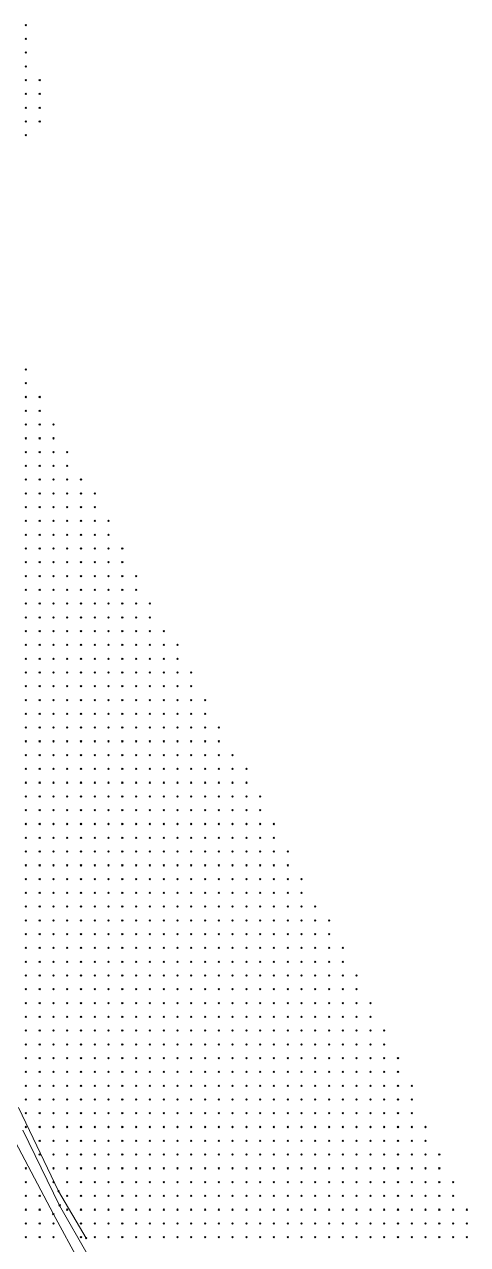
# Model space of a CAD drawing. Header units: metres. Extents: x 441556 to 446409, y 432338 to 461058.
# Drawn here: x 443294.4 to 443390.8, y 448940.2 to 449205.9 of the extents above; entities that cross this region are included whole.
import ezdxf

# ---------------------------------------------------------------- set-up
doc = ezdxf.new("R2010")
doc.units = ezdxf.units.M
doc.header["$MEASUREMENT"] = 0
doc.header["$PDMODE"] = 35
doc.header["$PDSIZE"] = 0.15
for name, color, linetype, lineweight in [('DTM-BRE-RevN_GRP_DRUM PAMANT', 2, 'Continuous', 0), ('DTM-BRE-RevN_GRP_TALUZ SUS', 2, 'Continuous', 0), ('DTM-NOK-RevN_LIDAR_co_lidar', 91, 'Continuous', 0), ('DTM-NOK-RevN_RTK', 32, 'Continuous', 0)]:
    doc.layers.add(name, color=color, linetype=linetype, lineweight=lineweight)

msp = doc.modelspace()

# ---------------------------------------------------------------- linework, layer by layer
at = {"layer": 'DTM-BRE-RevN_GRP_DRUM PAMANT'}
for p, q in [((443294.078, 448965.096, 347.951), (443302.067, 448948.756, 347.869)), ((443300.695, 448946.836, 347.873), (443291.698, 448963.915, 348.106)), ((443306.468, 448936.258, 348.043), (443300.695, 448946.836, 347.873)), ((443302.067, 448948.756, 347.869), (443308.352, 448937.703, 347.864))]:
    msp.add_line(p, q, dxfattribs=at)
at = {"layer": 'DTM-BRE-RevN_GRP_TALUZ SUS'}
for p, q in [((443301.819, 448951.87, 350.402), (443293.094, 448970.094, 349.927)), ((443307.842, 448941.602, 350.16), (443301.819, 448951.87, 350.402))]:
    msp.add_line(p, q, dxfattribs=at)
at = {"layer": 'DTM-NOK-RevN_LIDAR_co_lidar'}
for p in [(443294.717, 449205.759, 377.382), (443294.717, 449202.76, 379.271), (443294.717, 449199.76, 381.261), (443294.717, 449196.761, 383.782), (443294.717, 449193.762, 386.873), (443297.716, 449193.762, 387.58), (443294.717, 449190.762, 389.693), (443297.716, 449190.762, 390.347), (443294.717, 449187.763, 392.612), (443297.716, 449187.763, 393.166), (443294.717, 449184.764, 395.976), (443297.716, 449184.764, 396.374), (443294.717, 449181.764, 398.621), (443294.717, 449130.776, 421.782), (443294.717, 449127.776, 419.679), (443294.717, 449124.777, 417.792), (443297.716, 449124.777, 419.765), (443294.717, 449121.778, 415.909), (443297.716, 449121.778, 417.881), (443294.717, 449118.778, 413.957), (443297.716, 449118.778, 415.945), (443300.716, 449118.778, 418.058), (443294.717, 449115.779, 411.936), (443297.716, 449115.779, 414.282), (443300.716, 449115.779, 416.708), (443294.717, 449112.779, 410.669), (443297.716, 449112.779, 413.367), (443300.716, 449112.779, 416.229), (443303.715, 449112.779, 419.238), (443294.717, 449109.78, 410.133), (443297.716, 449109.78, 413.645), (443300.716, 449109.78, 416.385), (443303.715, 449109.78, 418.906), (443294.717, 449106.781, 409.823), (443297.716, 449106.781, 412.918), (443300.716, 449106.781, 415.386), (443303.715, 449106.781, 417.757), (443306.714, 449106.781, 420.364), (443294.717, 449103.781, 408.797), (443297.716, 449103.781, 411.475), (443300.716, 449103.781, 413.682), (443303.715, 449103.781, 415.871), (443306.714, 449103.781, 418.731), (443309.714, 449103.781, 421.87), (443294.717, 449100.782, 406.996), (443297.716, 449100.782, 409.751), (443300.716, 449100.782, 411.988), (443303.715, 449100.782, 414.131), (443306.714, 449100.782, 416.967), (443309.714, 449100.782, 420.462), (443294.717, 449097.783, 405.265), (443297.716, 449097.783, 407.884), (443300.716, 449097.783, 409.92), (443303.715, 449097.783, 412.317), (443306.714, 449097.783, 415.635), (443309.714, 449097.783, 418.97), (443312.713, 449097.783, 422.167), (443294.717, 449094.783, 403.474), (443297.716, 449094.783, 405.855), (443300.716, 449094.783, 408.127), (443303.715, 449094.783, 410.51), (443306.714, 449094.783, 413.572), (443309.714, 449094.783, 416.919), (443312.713, 449094.783, 420.691), (443294.717, 449091.784, 401.711), (443297.716, 449091.784, 403.956), (443300.716, 449091.784, 406.176), (443303.715, 449091.784, 408.909), (443306.714, 449091.784, 411.726), (443309.714, 449091.784, 414.809), (443312.713, 449091.784, 418.092), (443315.712, 449091.784, 421.4), (443294.717, 449088.785, 400.434), (443297.716, 449088.785, 402.773), (443300.716, 449088.785, 405.091), (443303.715, 449088.785, 407.58), (443306.714, 449088.785, 410.506), (443309.714, 449088.785, 413.214), (443312.713, 449088.785, 416.328), (443315.712, 449088.785, 420.097), (443294.717, 449085.785, 398.985), (443297.716, 449085.785, 401.324), (443300.716, 449085.785, 403.892), (443303.715, 449085.785, 406.308), (443306.714, 449085.785, 409.123), (443309.714, 449085.785, 412.049), (443312.713, 449085.785, 415.514), (443315.712, 449085.785, 418.91), (443318.712, 449085.785, 423.126), (443294.717, 449082.786, 397.677), (443297.716, 449082.786, 399.988), (443300.716, 449082.786, 402.582), (443303.715, 449082.786, 405.204), (443306.714, 449082.786, 408.014), (443309.714, 449082.786, 411.14), (443312.713, 449082.786, 414.543), (443315.712, 449082.786, 417.792), (443318.712, 449082.786, 421.658), (443294.717, 449079.787, 396.505), (443297.716, 449079.787, 398.788), (443300.716, 449079.787, 401.349), (443303.715, 449079.787, 404.399), (443306.714, 449079.787, 407.449), (443309.714, 449079.787, 410.404), (443312.713, 449079.787, 413.625), (443315.712, 449079.787, 416.737), (443318.712, 449079.787, 420.095), (443321.711, 449079.787, 422.465), (443294.717, 449076.787, 395.462), (443297.716, 449076.787, 397.771), (443300.716, 449076.787, 400.501), (443303.715, 449076.787, 403.85), (443306.714, 449076.787, 406.994), (443309.714, 449076.787, 409.822), (443312.713, 449076.787, 412.936), (443315.712, 449076.787, 415.721), (443318.712, 449076.787, 418.401), (443321.711, 449076.787, 420.482), (443294.717, 449073.788, 394.607), (443297.716, 449073.788, 396.871), (443300.716, 449073.788, 399.746), (443303.715, 449073.788, 403.136), (443306.714, 449073.788, 406.369), (443309.714, 449073.788, 409.092), (443312.713, 449073.788, 411.896), (443315.712, 449073.788, 414.351), (443318.712, 449073.788, 416.592), (443321.711, 449073.788, 418.872), (443324.71, 449073.788, 421.437), (443294.717, 449070.789, 393.553), (443297.716, 449070.789, 396.035), (443300.716, 449070.789, 398.785), (443303.715, 449070.789, 402.091), (443306.714, 449070.789, 405.3), (443309.714, 449070.789, 407.949), (443312.713, 449070.789, 410.379), (443315.712, 449070.789, 412.641), (443318.712, 449070.789, 415.136), (443321.711, 449070.789, 417.744), (443324.71, 449070.789, 420.329), (443327.71, 449070.789, 422.941), (443294.717, 449067.789, 392.344), (443297.716, 449067.789, 395.106), (443300.716, 449067.789, 397.72), (443303.715, 449067.789, 400.765), (443306.714, 449067.789, 403.645), (443309.714, 449067.789, 406.373), (443312.713, 449067.789, 408.677), (443315.712, 449067.789, 410.999), (443318.712, 449067.789, 413.893), (443321.711, 449067.789, 416.995), (443324.71, 449067.789, 419.455), (443327.71, 449067.789, 421.768), (443294.717, 449064.79, 391.366), (443297.716, 449064.79, 394.025), (443300.716, 449064.79, 396.6), (443303.715, 449064.79, 399.349), (443306.714, 449064.79, 402.009), (443309.714, 449064.79, 404.664), (443312.713, 449064.79, 407.058), (443315.712, 449064.79, 409.77), (443318.712, 449064.79, 412.964), (443321.711, 449064.79, 416.43), (443324.71, 449064.79, 418.701), (443327.71, 449064.79, 420.949), (443330.709, 449064.79, 423.312), (443294.717, 449061.791, 390.404), (443297.716, 449061.791, 393.083), (443300.716, 449061.791, 395.518), (443303.715, 449061.791, 398.249), (443306.714, 449061.791, 400.775), (443309.714, 449061.791, 403.078), (443312.713, 449061.791, 405.755), (443315.712, 449061.791, 409.197), (443318.712, 449061.791, 412.728), (443321.711, 449061.791, 415.379), (443324.71, 449061.791, 417.782), (443327.71, 449061.791, 419.932), (443330.709, 449061.791, 422.355), (443294.717, 449058.791, 389.351), (443297.716, 449058.791, 391.94), (443300.716, 449058.791, 394.348), (443303.715, 449058.791, 397.034), (443306.714, 449058.791, 399.323), (443309.714, 449058.791, 401.429), (443312.713, 449058.791, 404.446), (443315.712, 449058.791, 408.123), (443318.712, 449058.791, 411.688), (443321.711, 449058.791, 414.016), (443324.71, 449058.791, 416.197), (443327.71, 449058.791, 418.324), (443330.709, 449058.791, 420.781), (443333.708, 449058.791, 422.784), (443294.717, 449055.792, 388.273), (443297.716, 449055.792, 390.652), (443300.716, 449055.792, 392.992), (443303.715, 449055.792, 395.401), (443306.714, 449055.792, 397.875), (443309.714, 449055.792, 400.279), (443312.713, 449055.792, 403.014), (443315.712, 449055.792, 405.75), (443318.712, 449055.792, 408.943), (443321.711, 449055.792, 412.162), (443324.71, 449055.792, 414.766), (443327.71, 449055.792, 416.917), (443330.709, 449055.792, 419.332), (443333.708, 449055.792, 421.565), (443294.717, 449052.793, 387.54), (443297.716, 449052.793, 389.744), (443300.716, 449052.793, 391.92), (443303.715, 449052.793, 394.426), (443306.714, 449052.793, 397.133), (443309.714, 449052.793, 399.424), (443312.713, 449052.793, 401.77), (443315.712, 449052.793, 404.493), (443318.712, 449052.793, 407.156), (443321.711, 449052.793, 410.564), (443324.71, 449052.793, 412.838), (443327.71, 449052.793, 415.637), (443330.709, 449052.793, 417.918), (443333.708, 449052.793, 420.18), (443336.708, 449052.793, 422.517), (443294.717, 449049.793, 386.544), (443297.716, 449049.793, 388.364), (443300.716, 449049.793, 390.622), (443303.715, 449049.793, 393.033), (443306.714, 449049.793, 395.419), (443309.714, 449049.793, 397.894), (443312.713, 449049.793, 400.34), (443315.712, 449049.793, 402.858), (443318.712, 449049.793, 405.493), (443321.711, 449049.793, 408.505), (443324.71, 449049.793, 411.332), (443327.71, 449049.793, 414.039), (443330.709, 449049.793, 416.619), (443333.708, 449049.793, 418.906), (443336.708, 449049.793, 420.939), (443294.717, 449046.794, 384.856), (443297.716, 449046.794, 387.184), (443300.716, 449046.794, 389.209), (443303.715, 449046.794, 391.559), (443306.714, 449046.794, 394.238), (443309.714, 449046.794, 396.394), (443312.713, 449046.794, 399.176), (443315.712, 449046.794, 402.052), (443318.712, 449046.794, 404.45), (443321.711, 449046.794, 407.465), (443324.71, 449046.794, 410.385), (443327.71, 449046.794, 412.855), (443330.709, 449046.794, 415.276), (443333.708, 449046.794, 417.34), (443336.708, 449046.794, 419.26), (443339.707, 449046.794, 421.459), (443294.717, 449043.795, 383.548), (443297.716, 449043.795, 385.582), (443300.716, 449043.795, 387.71), (443303.715, 449043.795, 390.052), (443306.714, 449043.795, 392.595), (443309.714, 449043.795, 395.401), (443312.713, 449043.795, 397.875), (443315.712, 449043.795, 400.256), (443318.712, 449043.795, 403.55), (443321.711, 449043.795, 405.745), (443324.71, 449043.795, 408.911), (443327.71, 449043.795, 411.258), (443330.709, 449043.795, 413.666), (443333.708, 449043.795, 415.799), (443336.708, 449043.795, 418.072), (443339.707, 449043.795, 420.364), (443342.706, 449043.795, 422.208), (443294.717, 449040.795, 382.435), (443297.716, 449040.795, 384.397), (443300.716, 449040.795, 386.747), (443303.715, 449040.795, 389.298), (443306.714, 449040.795, 391.74), (443309.714, 449040.795, 394.283), (443312.713, 449040.795, 396.847), (443315.712, 449040.795, 399.263), (443318.712, 449040.795, 401.563), (443321.711, 449040.795, 404.413), (443324.71, 449040.795, 407.184), (443327.71, 449040.795, 409.752), (443330.709, 449040.795, 411.935), (443333.708, 449040.795, 414.082), (443336.708, 449040.795, 416.323), (443339.707, 449040.795, 418.553), (443342.706, 449040.795, 420.492), (443294.717, 449037.796, 381.086), (443297.716, 449037.796, 383.338), (443300.716, 449037.796, 385.945), (443303.715, 449037.796, 388.509), (443306.714, 449037.796, 390.941), (443309.714, 449037.796, 393.216), (443312.713, 449037.796, 395.899), (443315.712, 449037.796, 398.515), (443318.712, 449037.796, 400.942), (443321.711, 449037.796, 403.433), (443324.71, 449037.796, 405.514), (443327.71, 449037.796, 408.202), (443330.709, 449037.796, 410.226), (443333.708, 449037.796, 412.654), (443336.708, 449037.796, 414.744), (443339.707, 449037.796, 416.703), (443342.706, 449037.796, 418.892), (443345.706, 449037.796, 420.917), (443294.717, 449034.797, 380.113), (443297.716, 449034.797, 382.602), (443300.716, 449034.797, 385.298), (443303.715, 449034.797, 388.031), (443306.714, 449034.797, 390.014), (443309.714, 449034.797, 392.633), (443312.713, 449034.797, 394.752), (443315.712, 449034.797, 397.391), (443318.712, 449034.797, 400.061), (443321.711, 449034.797, 402.494), (443324.71, 449034.797, 404.313), (443327.71, 449034.797, 406.784), (443330.709, 449034.797, 408.743), (443333.708, 449034.797, 410.685), (443336.708, 449034.797, 412.814), (443339.707, 449034.797, 415.016), (443342.706, 449034.797, 417.336), (443345.706, 449034.797, 419.601), (443294.717, 449031.797, 379.3), (443297.716, 449031.797, 382.473), (443300.716, 449031.797, 384.819), (443303.715, 449031.797, 387.308), (443306.714, 449031.797, 389.636), (443309.714, 449031.797, 391.852), (443312.713, 449031.797, 393.789), (443315.712, 449031.797, 396.383), (443318.712, 449031.797, 398.828), (443321.711, 449031.797, 401.343), (443324.71, 449031.797, 403.269), (443327.71, 449031.797, 405.156), (443330.709, 449031.797, 406.854), (443333.708, 449031.797, 408.769), (443336.708, 449031.797, 411.273), (443339.707, 449031.797, 413.638), (443342.706, 449031.797, 416.113), (443345.706, 449031.797, 418.496), (443348.705, 449031.797, 420.849), (443294.717, 449028.798, 378.781), (443297.716, 449028.798, 382.13), (443300.716, 449028.798, 384.369), (443303.715, 449028.798, 386.599), (443306.714, 449028.798, 388.649), (443309.714, 449028.798, 390.854), (443312.713, 449028.798, 392.979), (443315.712, 449028.798, 395.486), (443318.712, 449028.798, 397.244), (443321.711, 449028.798, 399.185), (443324.71, 449028.798, 401.709), (443327.71, 449028.798, 403.612), (443330.709, 449028.798, 405.457), (443333.708, 449028.798, 407.285), (443336.708, 449028.798, 409.918), (443339.707, 449028.798, 412.501), (443342.706, 449028.798, 414.945), (443345.706, 449028.798, 417.245), (443348.705, 449028.798, 419.787), (443294.717, 449025.799, 378.224), (443297.716, 449025.799, 381.516), (443300.716, 449025.799, 383.426), (443303.715, 449025.799, 385.2), (443306.714, 449025.799, 387.222), (443309.714, 449025.799, 389.578), (443312.713, 449025.799, 392.045), (443315.712, 449025.799, 394.317), (443318.712, 449025.799, 396.064), (443321.711, 449025.799, 398.163), (443324.71, 449025.799, 400.15), (443327.71, 449025.799, 402.3), (443330.709, 449025.799, 403.851), (443333.708, 449025.799, 406.091), (443336.708, 449025.799, 408.547), (443339.707, 449025.799, 411.129), (443342.706, 449025.799, 413.81), (443345.706, 449025.799, 416.417), (443348.705, 449025.799, 419.168), (443351.704, 449025.799, 421.789), (443294.717, 449022.799, 377.435), (443297.716, 449022.799, 380.151), (443300.716, 449022.799, 381.91), (443303.715, 449022.799, 383.636), (443306.714, 449022.799, 385.588), (443309.714, 449022.799, 387.986), (443312.713, 449022.799, 390.534), (443315.712, 449022.799, 392.519), (443318.712, 449022.799, 394.683), (443321.711, 449022.799, 396.543), (443324.71, 449022.799, 398.698), (443327.71, 449022.799, 400.88), (443330.709, 449022.799, 402.889), (443333.708, 449022.799, 405.17), (443336.708, 449022.799, 407.755), (443339.707, 449022.799, 410.988), (443342.706, 449022.799, 413.845), (443345.706, 449022.799, 416.417), (443348.705, 449022.799, 418.869), (443351.704, 449022.799, 421.065), (443294.717, 449019.8, 375.889), (443297.716, 449019.8, 378.304), (443300.716, 449019.8, 380.119), (443303.715, 449019.8, 381.995), (443306.714, 449019.8, 384.09), (443309.714, 449019.8, 386.576), (443312.713, 449019.8, 389.105), (443315.712, 449019.8, 391.07), (443318.712, 449019.8, 393.459), (443321.711, 449019.8, 395.416), (443324.71, 449019.8, 397.485), (443327.71, 449019.8, 400.109), (443330.709, 449019.8, 402.339), (443333.708, 449019.8, 404.943), (443336.708, 449019.8, 407.338), (443339.707, 449019.8, 410.914), (443342.706, 449019.8, 413.875), (443345.706, 449019.8, 416.35), (443348.705, 449019.8, 418.452), (443351.704, 449019.8, 420.239), (443354.704, 449019.8, 421.895), (443294.717, 449016.8, 374.324), (443297.716, 449016.8, 376.49), (443300.716, 449016.8, 378.377), (443303.715, 449016.8, 380.44), (443306.714, 449016.8, 382.579), (443309.714, 449016.8, 385.109), (443312.713, 449016.8, 387.584), (443315.712, 449016.8, 390), (443318.712, 449016.8, 392.528), (443321.711, 449016.8, 394.503), (443324.71, 449016.8, 396.643), (443327.71, 449016.8, 399.198), (443330.709, 449016.8, 401.375), (443333.708, 449016.8, 405.019), (443336.708, 449016.8, 407.822), (443339.707, 449016.8, 410.861), (443342.706, 449016.8, 413.517), (443345.706, 449016.8, 415.834), (443348.705, 449016.8, 417.663), (443351.704, 449016.8, 419.153), (443354.704, 449016.8, 420.615), (443294.717, 449013.801, 372.002), (443297.716, 449013.801, 374.336), (443300.716, 449013.801, 376.556), (443303.715, 449013.801, 378.935), (443306.714, 449013.801, 381.272), (443309.714, 449013.801, 383.852), (443312.713, 449013.801, 386.315), (443315.712, 449013.801, 389.014), (443318.712, 449013.801, 391.277), (443321.711, 449013.801, 393.453), (443324.71, 449013.801, 395.483), (443327.71, 449013.801, 398.349), (443330.709, 449013.801, 401.251), (443333.708, 449013.801, 405.025), (443336.708, 449013.801, 408.068), (443339.707, 449013.801, 410.721), (443342.706, 449013.801, 413.021), (443345.706, 449013.801, 415.114), (443348.705, 449013.801, 416.744), (443351.704, 449013.801, 418.108), (443354.704, 449013.801, 419.425), (443357.703, 449013.801, 420.642), (443294.717, 449010.802, 369.706), (443297.716, 449010.802, 372.284), (443300.716, 449010.802, 374.83), (443303.715, 449010.802, 377.396), (443306.714, 449010.802, 380.109), (443309.714, 449010.802, 382.623), (443312.713, 449010.802, 385.096), (443315.712, 449010.802, 387.742), (443318.712, 449010.802, 389.905), (443321.711, 449010.802, 392.357), (443324.71, 449010.802, 394.879), (443327.71, 449010.802, 398.124), (443330.709, 449010.802, 401.06), (443333.708, 449010.802, 404.431), (443336.708, 449010.802, 407.353), (443339.707, 449010.802, 409.967), (443342.706, 449010.802, 412.316), (443345.706, 449010.802, 414.195), (443348.705, 449010.802, 415.731), (443351.704, 449010.802, 417.092), (443354.704, 449010.802, 418.245), (443357.703, 449010.802, 419.357), (443360.702, 449010.802, 420.563), (443294.717, 449007.802, 368.095), (443297.716, 449007.802, 370.714), (443300.716, 449007.802, 373.414), (443303.715, 449007.802, 376.011), (443306.714, 449007.802, 378.78), (443309.714, 449007.802, 381.487), (443312.713, 449007.802, 383.742), (443315.712, 449007.802, 386.274), (443318.712, 449007.802, 388.657), (443321.711, 449007.802, 391.418), (443324.71, 449007.802, 394.594), (443327.71, 449007.802, 397.763), (443330.709, 449007.802, 400.645), (443333.708, 449007.802, 403.551), (443336.708, 449007.802, 406.354), (443339.707, 449007.802, 408.961), (443342.706, 449007.802, 411.37), (443345.706, 449007.802, 413.122), (443348.705, 449007.802, 414.58), (443351.704, 449007.802, 415.896), (443354.704, 449007.802, 416.996), (443357.703, 449007.802, 418.108), (443360.702, 449007.802, 419.416), (443294.717, 449004.803, 366.82), (443297.716, 449004.803, 369.672), (443300.716, 449004.803, 372.077), (443303.715, 449004.803, 374.687), (443306.714, 449004.803, 377.394), (443309.714, 449004.803, 380.183), (443312.713, 449004.803, 382.569), (443315.712, 449004.803, 385.04), (443318.712, 449004.803, 387.354), (443321.711, 449004.803, 391.022), (443324.71, 449004.803, 394.542), (443327.71, 449004.803, 397.514), (443330.709, 449004.803, 400.573), (443333.708, 449004.803, 403.053), (443336.708, 449004.803, 405.69), (443339.707, 449004.803, 408.054), (443342.706, 449004.803, 410.198), (443345.706, 449004.803, 411.883), (443348.705, 449004.803, 413.261), (443351.704, 449004.803, 414.551), (443354.704, 449004.803, 415.762), (443357.703, 449004.803, 416.975), (443360.702, 449004.803, 418.382), (443363.702, 449004.803, 420.089), (443294.717, 449001.804, 365.574), (443297.716, 449001.804, 368.656), (443300.716, 449001.804, 370.834), (443303.715, 449001.804, 373.339), (443306.714, 449001.804, 376.207), (443309.714, 449001.804, 379.008), (443312.713, 449001.804, 381.58), (443315.712, 449001.804, 384.053), (443318.712, 449001.804, 386.602), (443321.711, 449001.804, 390.885), (443324.71, 449001.804, 394.471), (443327.71, 449001.804, 397.224), (443330.709, 449001.804, 399.931), (443333.708, 449001.804, 402.376), (443336.708, 449001.804, 404.946), (443339.707, 449001.804, 407.035), (443342.706, 449001.804, 408.918), (443345.706, 449001.804, 410.481), (443348.705, 449001.804, 411.82), (443351.704, 449001.804, 413.199), (443354.704, 449001.804, 414.573), (443357.703, 449001.804, 415.949), (443360.702, 449001.804, 417.447), (443363.702, 449001.804, 419.134), (443294.717, 448998.804, 364.139), (443297.716, 448998.804, 367.098), (443300.716, 448998.804, 369.736), (443303.715, 448998.804, 372.242), (443306.714, 448998.804, 375.097), (443309.714, 448998.804, 378.523), (443312.713, 448998.804, 380.615), (443315.712, 448998.804, 383.155), (443318.712, 448998.804, 386.464), (443321.711, 448998.804, 390.021), (443324.71, 448998.804, 393.08), (443327.71, 448998.804, 395.765), (443330.709, 448998.804, 398.677), (443333.708, 448998.804, 401.115), (443336.708, 448998.804, 403.736), (443339.707, 448998.804, 405.905), (443342.706, 448998.804, 407.654), (443345.706, 448998.804, 409.048), (443348.705, 448998.804, 410.419), (443351.704, 448998.804, 411.944), (443354.704, 448998.804, 413.424), (443357.703, 448998.804, 414.839), (443360.702, 448998.804, 416.384), (443363.702, 448998.804, 418.067), (443366.701, 448998.804, 419.746), (443294.717, 448995.805, 362.903), (443297.716, 448995.805, 365.751), (443300.716, 448995.805, 368.631), (443303.715, 448995.805, 371.343), (443306.714, 448995.805, 373.993), (443309.714, 448995.805, 377.576), (443312.713, 448995.805, 379.699), (443315.712, 448995.805, 382.305), (443318.712, 448995.805, 385.644), (443321.711, 448995.805, 388.5), (443324.71, 448995.805, 391.274), (443327.71, 448995.805, 394.267), (443330.709, 448995.805, 397.701), (443333.708, 448995.805, 400.111), (443336.708, 448995.805, 402.427), (443339.707, 448995.805, 404.528), (443342.706, 448995.805, 406.231), (443345.706, 448995.805, 407.511), (443348.705, 448995.805, 408.97), (443351.704, 448995.805, 410.678), (443354.704, 448995.805, 412.259), (443357.703, 448995.805, 413.73), (443360.702, 448995.805, 415.317), (443363.702, 448995.805, 416.975), (443366.701, 448995.805, 418.464), (443294.717, 448992.806, 362.203), (443297.716, 448992.806, 364.972), (443300.716, 448992.806, 367.974), (443303.715, 448992.806, 370.474), (443306.714, 448992.806, 373.139), (443309.714, 448992.806, 376.073), (443312.713, 448992.806, 378.655), (443315.712, 448992.806, 381.351), (443318.712, 448992.806, 384.45), (443321.711, 448992.806, 387.19), (443324.71, 448992.806, 389.753), (443327.71, 448992.806, 393.537), (443330.709, 448992.806, 396.789), (443333.708, 448992.806, 399.184), (443336.708, 448992.806, 400.983), (443339.707, 448992.806, 402.697), (443342.706, 448992.806, 404.586), (443345.706, 448992.806, 405.949), (443348.705, 448992.806, 407.42), (443351.704, 448992.806, 409.286), (443354.704, 448992.806, 411.159), (443357.703, 448992.806, 412.812), (443360.702, 448992.806, 414.339), (443363.702, 448992.806, 415.916), (443366.701, 448992.806, 417.273), (443369.7, 448992.806, 418.668), (443294.717, 448989.806, 361.676), (443297.716, 448989.806, 364.329), (443300.716, 448989.806, 367.165), (443303.715, 448989.806, 369.539), (443306.714, 448989.806, 372.21), (443309.714, 448989.806, 374.59), (443312.713, 448989.806, 377.445), (443315.712, 448989.806, 380.466), (443318.712, 448989.806, 383.426), (443321.711, 448989.806, 385.834), (443324.71, 448989.806, 388.165), (443327.71, 448989.806, 393.031), (443330.709, 448989.806, 395.793), (443333.708, 448989.806, 397.74), (443336.708, 448989.806, 399.525), (443339.707, 448989.806, 400.955), (443342.706, 448989.806, 402.576), (443345.706, 448989.806, 404.297), (443348.705, 448989.806, 406.105), (443351.704, 448989.806, 408.31), (443354.704, 448989.806, 410.402), (443357.703, 448989.806, 412.031), (443360.702, 448989.806, 413.486), (443363.702, 448989.806, 414.81), (443366.701, 448989.806, 416.177), (443369.7, 448989.806, 417.395), (443294.717, 448986.807, 360.697), (443297.716, 448986.807, 363.172), (443300.716, 448986.807, 365.916), (443303.715, 448986.807, 368.332), (443306.714, 448986.807, 370.911), (443309.714, 448986.807, 373.32), (443312.713, 448986.807, 376.092), (443315.712, 448986.807, 379.276), (443318.712, 448986.807, 382.138), (443321.711, 448986.807, 384.67), (443324.71, 448986.807, 387.14), (443327.71, 448986.807, 391.364), (443330.709, 448986.807, 394.468), (443333.708, 448986.807, 396.176), (443336.708, 448986.807, 397.751), (443339.707, 448986.807, 399.238), (443342.706, 448986.807, 400.678), (443345.706, 448986.807, 402.597), (443348.705, 448986.807, 405.029), (443351.704, 448986.807, 407.562), (443354.704, 448986.807, 409.668), (443357.703, 448986.807, 411.34), (443360.702, 448986.807, 412.77), (443363.702, 448986.807, 413.912), (443366.701, 448986.807, 415.051), (443369.7, 448986.807, 416.087), (443372.7, 448986.807, 417.16), (443294.717, 448983.808, 358.886), (443297.716, 448983.808, 361.572), (443300.716, 448983.808, 364.549), (443303.715, 448983.808, 367.224), (443306.714, 448983.808, 369.677), (443309.714, 448983.808, 371.863), (443312.713, 448983.808, 374.605), (443315.712, 448983.808, 378.261), (443318.712, 448983.808, 381.291), (443321.711, 448983.808, 383.734), (443324.71, 448983.808, 386.528), (443327.71, 448983.808, 390.739), (443330.709, 448983.808, 393.138), (443333.708, 448983.808, 394.646), (443336.708, 448983.808, 396.244), (443339.707, 448983.808, 397.75), (443342.706, 448983.808, 399.406), (443345.706, 448983.808, 401.602), (443348.705, 448983.808, 404.268), (443351.704, 448983.808, 406.871), (443354.704, 448983.808, 408.921), (443357.703, 448983.808, 410.477), (443360.702, 448983.808, 411.811), (443363.702, 448983.808, 412.889), (443366.701, 448983.808, 413.743), (443369.7, 448983.808, 414.669), (443372.7, 448983.808, 415.673), (443294.717, 448980.808, 357.273), (443297.716, 448980.808, 360.24), (443300.716, 448980.808, 362.813), (443303.715, 448980.808, 365.197), (443306.714, 448980.808, 367.977), (443309.714, 448980.808, 370.445), (443312.713, 448980.808, 373.93), (443315.712, 448980.808, 377.134), (443318.712, 448980.808, 379.721), (443321.711, 448980.808, 382.413), (443324.71, 448980.808, 386.751), (443327.71, 448980.808, 389.962), (443330.709, 448980.808, 391.592), (443333.708, 448980.808, 393.048), (443336.708, 448980.808, 394.564), (443339.707, 448980.808, 396.445), (443342.706, 448980.808, 398.338), (443345.706, 448980.808, 401.174), (443348.705, 448980.808, 403.606), (443351.704, 448980.808, 405.478), (443354.704, 448980.808, 407.38), (443357.703, 448980.808, 409.018), (443360.702, 448980.808, 410.368), (443363.702, 448980.808, 411.511), (443366.701, 448980.808, 412.494), (443369.7, 448980.808, 413.336), (443372.7, 448980.808, 414.309), (443375.699, 448980.808, 415.157), (443294.717, 448977.809, 355.751), (443297.716, 448977.809, 358.529), (443300.716, 448977.809, 360.929), (443303.715, 448977.809, 363.465), (443306.714, 448977.809, 366.16), (443309.714, 448977.809, 369.225), (443312.713, 448977.809, 372.909), (443315.712, 448977.809, 375.686), (443318.712, 448977.809, 378.187), (443321.711, 448977.809, 382.122), (443324.71, 448977.809, 386.595), (443327.71, 448977.809, 388.409), (443330.709, 448977.809, 389.7), (443333.708, 448977.809, 391.141), (443336.708, 448977.809, 392.758), (443339.707, 448977.809, 394.978), (443342.706, 448977.809, 397.112), (443345.706, 448977.809, 399.699), (443348.705, 448977.809, 402.166), (443351.704, 448977.809, 403.908), (443354.704, 448977.809, 405.383), (443357.703, 448977.809, 406.955), (443360.702, 448977.809, 408.607), (443363.702, 448977.809, 410.007), (443366.701, 448977.809, 410.887), (443369.7, 448977.809, 412.053), (443372.7, 448977.809, 413.075), (443375.699, 448977.809, 414.002), (443294.717, 448974.81, 353.93), (443297.716, 448974.81, 356.513), (443300.716, 448974.81, 358.927), (443303.715, 448974.81, 361.492), (443306.714, 448974.81, 364.688), (443309.714, 448974.81, 368.305), (443312.713, 448974.81, 372.048), (443315.712, 448974.81, 374.892), (443318.712, 448974.81, 378.119), (443321.711, 448974.81, 381.886), (443324.71, 448974.81, 385.264), (443327.71, 448974.81, 386.433), (443330.709, 448974.81, 388.015), (443333.708, 448974.81, 389.812), (443336.708, 448974.81, 391.916), (443339.707, 448974.81, 393.814), (443342.706, 448974.81, 396.075), (443345.706, 448974.81, 398.432), (443348.705, 448974.81, 400.434), (443351.704, 448974.81, 402.104), (443354.704, 448974.81, 403.554), (443357.703, 448974.81, 404.975), (443360.702, 448974.81, 406.534), (443363.702, 448974.81, 408.037), (443366.701, 448974.81, 409.249), (443369.7, 448974.81, 410.421), (443372.7, 448974.81, 411.966), (443375.699, 448974.81, 412.805), (443378.698, 448974.81, 413.253), (443294.717, 448971.81, 351.723), (443297.716, 448971.81, 354.711), (443300.716, 448971.81, 357.428), (443303.715, 448971.81, 360.217), (443306.714, 448971.81, 363.806), (443309.714, 448971.81, 368.082), (443312.713, 448971.81, 371.251), (443315.712, 448971.81, 374.203), (443318.712, 448971.81, 377.34), (443321.711, 448971.81, 381.296), (443324.71, 448971.81, 383.168), (443327.71, 448971.81, 384.593), (443330.709, 448971.81, 386.453), (443333.708, 448971.81, 388.255), (443336.708, 448971.81, 390.314), (443339.707, 448971.81, 392.449), (443342.706, 448971.81, 394.618), (443345.706, 448971.81, 396.742), (443348.705, 448971.81, 398.725), (443351.704, 448971.81, 400.362), (443354.704, 448971.81, 401.984), (443357.703, 448971.81, 403.663), (443360.702, 448971.81, 405.058), (443363.702, 448971.81, 406.269), (443366.701, 448971.81, 407.414), (443369.7, 448971.81, 408.913), (443372.7, 448971.81, 410.351), (443375.699, 448971.81, 411.603), (443378.698, 448971.81, 412.393), (443294.717, 448968.811, 350.244), (443297.716, 448968.811, 353.529), (443300.716, 448968.811, 356.465), (443303.715, 448968.811, 359.372), (443306.714, 448968.811, 362.702), (443309.714, 448968.811, 366.971), (443312.713, 448968.811, 370.679), (443315.712, 448968.811, 373.811), (443318.712, 448968.811, 376.356), (443321.711, 448968.811, 378.934), (443324.71, 448968.811, 381.059), (443327.71, 448968.811, 382.935), (443330.709, 448968.811, 385.114), (443333.708, 448968.811, 387.191), (443336.708, 448968.811, 389.06), (443339.707, 448968.811, 391.128), (443342.706, 448968.811, 393.16), (443345.706, 448968.811, 395.211), (443348.705, 448968.811, 397.095), (443351.704, 448968.811, 398.848), (443354.704, 448968.811, 400.613), (443357.703, 448968.811, 402.062), (443360.702, 448968.811, 403.276), (443363.702, 448968.811, 404.777), (443366.701, 448968.811, 406.27), (443369.7, 448968.811, 407.548), (443372.7, 448968.811, 408.731), (443375.699, 448968.811, 410.068), (443378.698, 448968.811, 411.223), (443294.717, 448965.812, 349.387), (443297.716, 448965.812, 352.631), (443300.716, 448965.812, 355.398), (443303.715, 448965.812, 358.091), (443306.714, 448965.812, 361.08), (443309.714, 448965.812, 364.881), (443312.713, 448965.812, 369.165), (443315.712, 448965.812, 373.053), (443318.712, 448965.812, 375.257), (443321.711, 448965.812, 377.466), (443324.71, 448965.812, 379.091), (443327.71, 448965.812, 381.483), (443330.709, 448965.812, 383.926), (443333.708, 448965.812, 386.262), (443336.708, 448965.812, 388.061), (443339.707, 448965.812, 390.081), (443342.706, 448965.812, 391.938), (443345.706, 448965.812, 393.614), (443348.705, 448965.812, 395.298), (443351.704, 448965.812, 397.06), (443354.704, 448965.812, 398.815), (443357.703, 448965.812, 400.288), (443360.702, 448965.812, 401.702), (443363.702, 448965.812, 403.334), (443366.701, 448965.812, 404.614), (443369.7, 448965.812, 405.824), (443372.7, 448965.812, 407.246), (443375.699, 448965.812, 408.65), (443378.698, 448965.812, 410.247), (443381.698, 448965.812, 411.82), (443297.716, 448962.812, 350.569), (443300.716, 448962.812, 353.956), (443303.715, 448962.812, 356.493), (443306.714, 448962.812, 359.453), (443309.714, 448962.812, 362.827), (443312.713, 448962.812, 368.177), (443315.712, 448962.812, 371.365), (443318.712, 448962.812, 373.818), (443321.711, 448962.812, 375.574), (443324.71, 448962.812, 377.578), (443327.71, 448962.812, 380.224), (443330.709, 448962.812, 382.407), (443333.708, 448962.812, 384.948), (443336.708, 448962.812, 386.774), (443339.707, 448962.812, 388.423), (443342.706, 448962.812, 390.278), (443345.706, 448962.812, 391.96), (443348.705, 448962.812, 393.707), (443351.704, 448962.812, 395.631), (443354.704, 448962.812, 397.327), (443357.703, 448962.812, 398.665), (443360.702, 448962.812, 399.989), (443363.702, 448962.812, 401.52), (443366.701, 448962.812, 402.969), (443369.7, 448962.812, 404.221), (443372.7, 448962.812, 405.76), (443375.699, 448962.812, 407.388), (443378.698, 448962.812, 409.323), (443381.698, 448962.812, 411.384), (443297.716, 448959.813, 348.896), (443300.716, 448959.813, 351.873), (443303.715, 448959.813, 355.045), (443306.714, 448959.813, 358.123), (443309.714, 448959.813, 361.789), (443312.713, 448959.813, 366.677), (443315.712, 448959.813, 369.469), (443318.712, 448959.813, 371.734), (443321.711, 448959.813, 374.02), (443324.71, 448959.813, 376.46), (443327.71, 448959.813, 379.063), (443330.709, 448959.813, 380.855), (443333.708, 448959.813, 383.411), (443336.708, 448959.813, 385.152), (443339.707, 448959.813, 386.774), (443342.706, 448959.813, 388.683), (443345.706, 448959.813, 390.744), (443348.705, 448959.813, 392.897), (443351.704, 448959.813, 394.451), (443354.704, 448959.813, 395.38), (443357.703, 448959.813, 396.457), (443360.702, 448959.813, 397.94), (443363.702, 448959.813, 399.594), (443366.701, 448959.813, 401.19), (443369.7, 448959.813, 402.87), (443372.7, 448959.813, 404.563), (443375.699, 448959.813, 406.629), (443378.698, 448959.813, 408.723), (443381.698, 448959.813, 411.111), (443384.697, 448959.813, 412.523), (443294.717, 448956.814, 347.105), (443300.716, 448956.814, 349.987), (443303.715, 448956.814, 353.649), (443306.714, 448956.814, 356.682), (443309.714, 448956.814, 359.882), (443312.713, 448956.814, 364.165), (443315.712, 448956.814, 367.548), (443318.712, 448956.814, 369.86), (443321.711, 448956.814, 372.545), (443324.71, 448956.814, 375.827), (443327.71, 448956.814, 378.104), (443330.709, 448956.814, 379.939), (443333.708, 448956.814, 381.782), (443336.708, 448956.814, 383.335), (443339.707, 448956.814, 385.06), (443342.706, 448956.814, 387.113), (443345.706, 448956.814, 389.121), (443348.705, 448956.814, 391.013), (443351.704, 448956.814, 392.469), (443354.704, 448956.814, 393.602), (443357.703, 448956.814, 394.776), (443360.702, 448956.814, 396.272), (443363.702, 448956.814, 398.188), (443366.701, 448956.814, 399.802), (443369.7, 448956.814, 401.4), (443372.7, 448956.814, 403.514), (443375.699, 448956.814, 405.598), (443378.698, 448956.814, 408.458), (443381.698, 448956.814, 410.728), (443384.697, 448956.814, 412.101), (443294.717, 448953.814, 346.476), (443300.716, 448953.814, 348.945), (443303.715, 448953.814, 352.421), (443306.714, 448953.814, 355.36), (443309.714, 448953.814, 358.331), (443312.713, 448953.814, 362.416), (443315.712, 448953.814, 365.839), (443318.712, 448953.814, 368.104), (443321.711, 448953.814, 371.483), (443324.71, 448953.814, 375.097), (443327.71, 448953.814, 377.123), (443330.709, 448953.814, 378.595), (443333.708, 448953.814, 380.086), (443336.708, 448953.814, 381.857), (443339.707, 448953.814, 383.607), (443342.706, 448953.814, 385.192), (443345.706, 448953.814, 387.086), (443348.705, 448953.814, 388.869), (443351.704, 448953.814, 390.236), (443354.704, 448953.814, 391.344), (443357.703, 448953.814, 392.467), (443360.702, 448953.814, 394.032), (443363.702, 448953.814, 396.157), (443366.701, 448953.814, 398.343), (443369.7, 448953.814, 400.351), (443372.7, 448953.814, 402.928), (443375.699, 448953.814, 405.234), (443378.698, 448953.814, 408.033), (443381.698, 448953.814, 410.145), (443384.697, 448953.814, 411.511), (443387.697, 448953.814, 412.513), (443294.717, 448950.815, 345.901), (443297.716, 448950.815, 347.275), (443303.715, 448950.815, 350.642), (443306.714, 448950.815, 353.697), (443309.714, 448950.815, 356.599), (443312.713, 448950.815, 360.508), (443315.712, 448950.815, 364.433), (443318.712, 448950.815, 366.292), (443321.711, 448950.815, 370.048), (443324.71, 448950.815, 373.637), (443327.71, 448950.815, 375.54), (443330.709, 448950.815, 376.855), (443333.708, 448950.815, 378.257), (443336.708, 448950.815, 380.172), (443339.707, 448950.815, 381.743), (443342.706, 448950.815, 383.227), (443345.706, 448950.815, 385.091), (443348.705, 448950.815, 386.843), (443351.704, 448950.815, 388.331), (443354.704, 448950.815, 389.405), (443357.703, 448950.815, 390.287), (443360.702, 448950.815, 391.728), (443363.702, 448950.815, 394.007), (443366.701, 448950.815, 396.947), (443369.7, 448950.815, 399.667), (443372.7, 448950.815, 402.409), (443375.699, 448950.815, 404.834), (443378.698, 448950.815, 407.075), (443381.698, 448950.815, 409.063), (443384.697, 448950.815, 410.579), (443387.697, 448950.815, 411.634), (443294.717, 448947.816, 345.29), (443297.716, 448947.816, 346.748), (443303.715, 448947.816, 348.934), (443306.714, 448947.816, 351.599), (443309.714, 448947.816, 354.716), (443312.713, 448947.816, 358.802), (443315.712, 448947.816, 362.466), (443318.712, 448947.816, 364.119), (443321.711, 448947.816, 367.807), (443324.71, 448947.816, 371.349), (443327.71, 448947.816, 373.234), (443330.709, 448947.816, 374.659), (443333.708, 448947.816, 376.031), (443336.708, 448947.816, 378.036), (443339.707, 448947.816, 379.559), (443342.706, 448947.816, 381.295), (443345.706, 448947.816, 383.202), (443348.705, 448947.816, 384.87), (443351.704, 448947.816, 386.461), (443354.704, 448947.816, 387.914), (443357.703, 448947.816, 389.296), (443360.702, 448947.816, 391.053), (443363.702, 448947.816, 393.53), (443366.701, 448947.816, 396.671), (443369.7, 448947.816, 399.373), (443372.7, 448947.816, 401.932), (443375.699, 448947.816, 404.169), (443378.698, 448947.816, 406.031), (443381.698, 448947.816, 407.879), (443384.697, 448947.816, 409.515), (443387.697, 448947.816, 410.605), (443390.696, 448947.816, 411.738), (443294.717, 448944.816, 344.657), (443297.716, 448944.816, 345.958), (443300.716, 448944.816, 347.221), (443306.714, 448944.816, 349.571), (443309.714, 448944.816, 352.849), (443312.713, 448944.816, 357.19), (443315.712, 448944.816, 360.169), (443318.712, 448944.816, 362.06), (443321.711, 448944.816, 365.208), (443324.71, 448944.816, 368.48), (443327.71, 448944.816, 370.369), (443330.709, 448944.816, 372.369), (443333.708, 448944.816, 373.857), (443336.708, 448944.816, 375.855), (443339.707, 448944.816, 377.562), (443342.706, 448944.816, 379.369), (443345.706, 448944.816, 381.189), (443348.705, 448944.816, 383.118), (443351.704, 448944.816, 385.243), (443354.704, 448944.816, 387.364), (443357.703, 448944.816, 389.536), (443360.702, 448944.816, 391.851), (443363.702, 448944.816, 394.317), (443366.701, 448944.816, 396.984), (443369.7, 448944.816, 399.332), (443372.7, 448944.816, 401.579), (443375.699, 448944.816, 403.45), (443378.698, 448944.816, 405.057), (443381.698, 448944.816, 406.737), (443384.697, 448944.816, 408.414), (443387.697, 448944.816, 409.485), (443390.696, 448944.816, 410.569), (443294.717, 448941.817, 344.021), (443297.716, 448941.817, 345.179), (443300.716, 448941.817, 346.56), (443306.714, 448941.817, 348.378), (443309.714, 448941.817, 351.127), (443312.713, 448941.817, 355), (443315.712, 448941.817, 357.77), (443318.712, 448941.817, 359.998), (443321.711, 448941.817, 362.787), (443324.71, 448941.817, 365.45), (443327.71, 448941.817, 367.638), (443330.709, 448941.817, 370.132), (443333.708, 448941.817, 371.94), (443336.708, 448941.817, 373.87), (443339.707, 448941.817, 375.777), (443342.706, 448941.817, 377.786), (443345.706, 448941.817, 379.935), (443348.705, 448941.817, 382.522), (443351.704, 448941.817, 385.226), (443354.704, 448941.817, 387.77), (443357.703, 448941.817, 390.216), (443360.702, 448941.817, 392.515), (443363.702, 448941.817, 394.831), (443366.701, 448941.817, 397.18), (443369.7, 448941.817, 399.236), (443372.7, 448941.817, 401.088), (443375.699, 448941.817, 402.641), (443378.698, 448941.817, 404.029), (443381.698, 448941.817, 405.598), (443384.697, 448941.817, 407.254), (443387.697, 448941.817, 408.343), (443390.696, 448941.817, 409.192)]:
    msp.add_point(p, dxfattribs=at)
at = {"layer": 'DTM-NOK-RevN_RTK'}
for p in [(443301.819, 448951.87, 350.402), (443300.695, 448946.836, 347.873), (443302.067, 448948.756, 347.869), (443307.842, 448941.602, 350.16)]:
    msp.add_point(p, dxfattribs=at)

doc.saveas('drawing.dxf')
